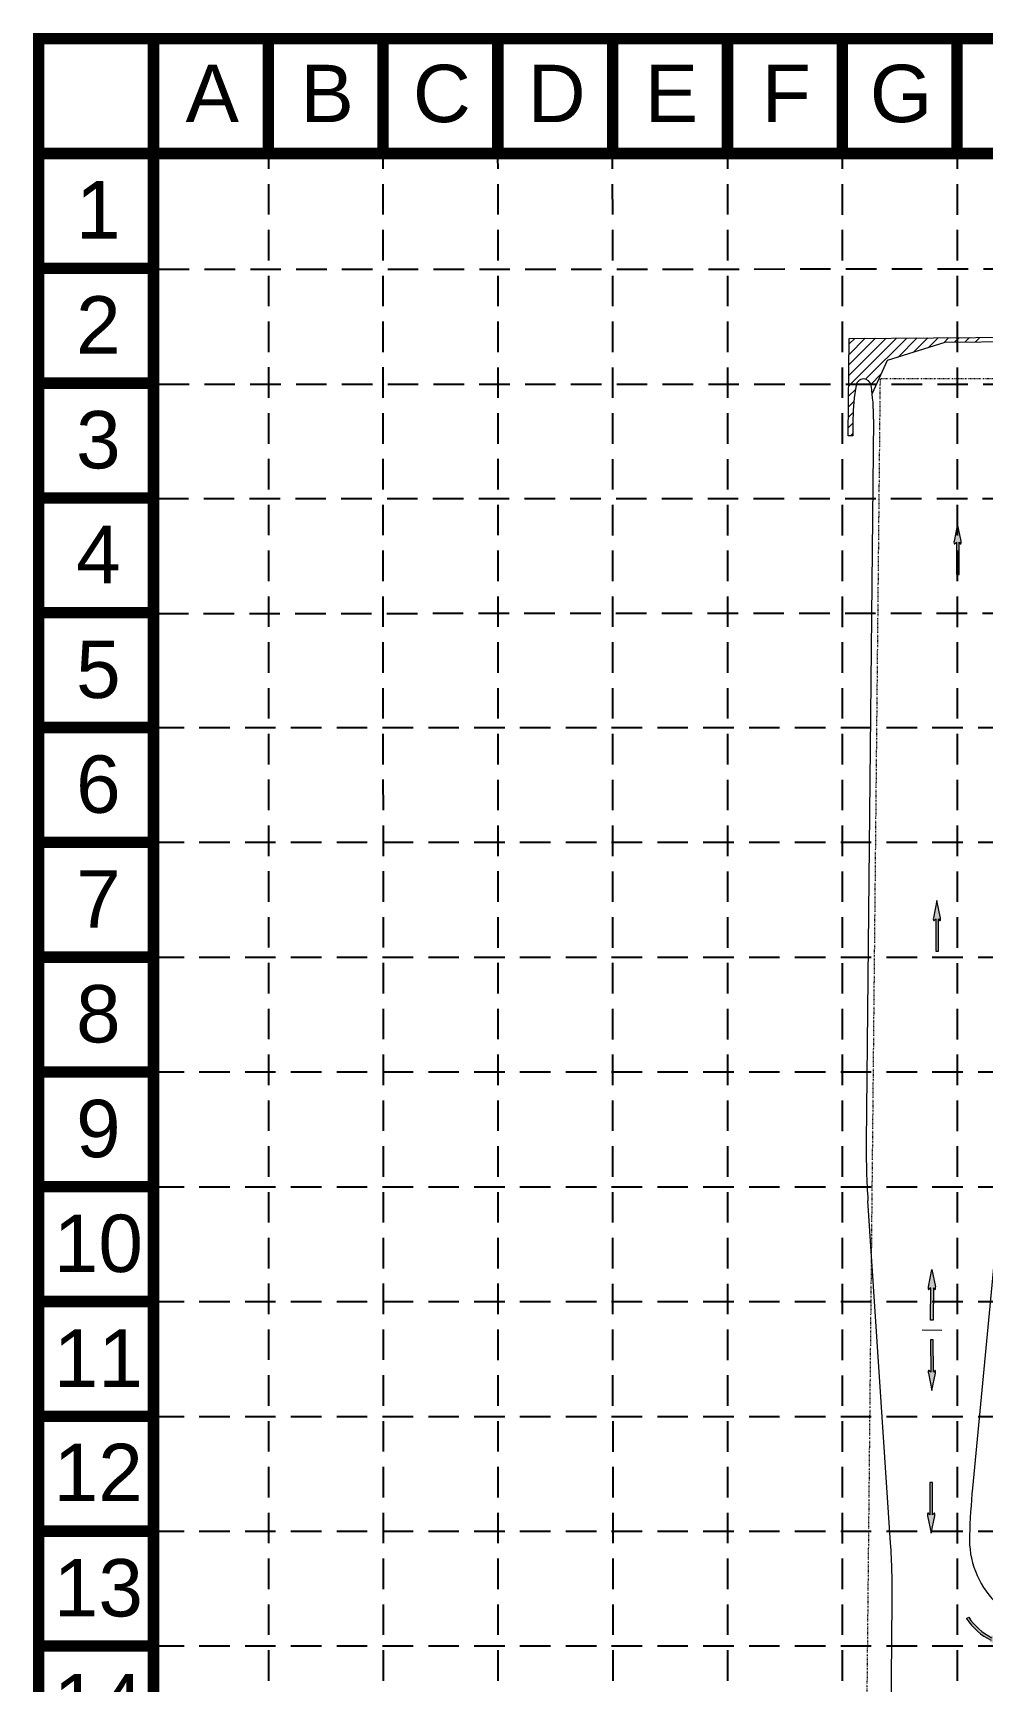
# Model space of a CAD drawing. Extents: x 7749 to 9256, y 6499 to 8908.
# Drawn here: x 7749 to 8060, y 8369 to 8908 of the extents above; entities that cross this region are included whole.
import ezdxf
from ezdxf.enums import TextEntityAlignment as Align

# ---------------------------------------------------------------- set-up
doc = ezdxf.new("R2010")
doc.units = 0
doc.header["$MEASUREMENT"] = 0
doc.linetypes.add('DASHED', pattern=[0.75, 0.5, -0.25])
doc.linetypes.add('DIVIDE', pattern=[1.25, 0.5, -0.25, 0, -0.25, 0, -0.25])
for name, color, linetype in [('27', 7, 'Continuous'), ('BASE', 7, 'Continuous'), ('DED-4746-825', 7, 'Continuous'), ('DED-4986-2484', 7, 'Continuous'), ('FLOODPLAIN-CB', 7, 'Continuous'), ('GRID', 254, 'DASHED')]:
    doc.layers.add(name, color=color, linetype=linetype)
doc.styles.get("Standard").update_dxf_attribs({"font": 'ARIAL.TTF'})

msp = doc.modelspace()

# ---------------------------------------------------------------- hatches: boundary and pattern name
at = {"layer": 'FLOODPLAIN-CB', "linetype": 'Continuous', "lineweight": 0}
h = msp.add_hatch(color=7, dxfattribs=at)
edge = h.paths.add_edge_path()
edge.add_line((8050.58, 8741.05), (8051.18, 8741.6))
edge.add_line((8051.18, 8741.6), (8051.18, 8731.02))
edge.add_line((8051.18, 8731.02), (8052.04, 8731.02))
edge.add_line((8052.04, 8731.02), (8052.04, 8741.6))
edge.add_line((8052.04, 8741.6), (8052.54, 8741.07))
edge.add_line((8052.54, 8741.07), (8052.54, 8741.07))
edge.add_ellipse((8052.59, 8741.6), major_axis=(0, 0.56), ratio=0.285714, start_angle=162.8173, end_angle=304.7269)
edge.add_line((8052.72, 8741.92), (8052.72, 8741.92))
edge.add_line((8052.72, 8741.92), (8051.59, 8747.65))
edge.add_line((8051.59, 8747.65), (8050.41, 8741.92))
edge.add_line((8050.41, 8741.92), (8050.41, 8741.92))
edge.add_ellipse((8050.54, 8741.6), major_axis=(0, 0.56), ratio=0.285714, start_angle=54.1685, end_angle=194.4967)
edge.add_line((8050.58, 8741.05), (8050.58, 8741.05))
h = msp.add_hatch(color=7, dxfattribs=at)
edge = h.paths.add_edge_path()
edge.add_line((8043.8, 8617.69), (8044.41, 8618.24))
edge.add_line((8044.41, 8618.24), (8044.41, 8607.65))
edge.add_line((8044.41, 8607.65), (8045.27, 8607.66))
edge.add_line((8045.27, 8607.66), (8045.27, 8618.24))
edge.add_line((8045.27, 8618.24), (8045.77, 8617.7))
edge.add_line((8045.77, 8617.7), (8045.77, 8617.7))
edge.add_ellipse((8045.82, 8618.23), major_axis=(0, 0.56), ratio=0.285714, start_angle=162.8173, end_angle=304.7269)
edge.add_line((8045.95, 8618.55), (8045.95, 8618.55))
edge.add_line((8045.95, 8618.55), (8044.81, 8624.28))
edge.add_line((8044.81, 8624.28), (8043.63, 8618.56))
edge.add_line((8043.63, 8618.56), (8043.63, 8618.56))
edge.add_ellipse((8043.76, 8618.23), major_axis=(0, 0.56), ratio=0.285714, start_angle=54.1685, end_angle=194.4967)
edge.add_line((8043.8, 8617.69), (8043.8, 8617.69))
h = msp.add_hatch(color=7, dxfattribs=at)
edge = h.paths.add_edge_path()
edge.add_line((8044.13, 8496.93), (8043.63, 8497.47))
edge.add_line((8043.63, 8497.47), (8043.61, 8486.88))
edge.add_line((8043.61, 8486.88), (8042.75, 8486.88))
edge.add_line((8042.75, 8486.88), (8042.77, 8497.47))
edge.add_line((8042.77, 8497.47), (8042.16, 8496.92))
edge.add_line((8042.16, 8496.92), (8042.16, 8496.92))
edge.add_ellipse((8042.12, 8497.46), major_axis=(0.001, 0.56), ratio=0.285714, start_angle=54.1685, end_angle=194.4967, ccw=False)
edge.add_line((8041.99, 8497.79), (8041.99, 8497.79))
edge.add_line((8041.99, 8497.79), (8043.18, 8503.52))
edge.add_line((8043.18, 8503.52), (8044.31, 8497.78))
edge.add_ellipse((8044.17, 8497.46), major_axis=(0.001, 0.56), ratio=0.285714, start_angle=162.8173, end_angle=304.7269, ccw=False)
edge.add_line((8044.13, 8496.93), (8044.13, 8496.93))
edge.add_line((8044.13, 8496.93), (8044.13, 8496.93))
edge.add_line((8044.13, 8496.93), (8044.13, 8496.93))
h = msp.add_hatch(color=7, dxfattribs=at)
edge = h.paths.add_edge_path()
edge.add_line((8044.13, 8470.44), (8043.63, 8469.9))
edge.add_line((8043.63, 8469.9), (8043.61, 8480.48))
edge.add_line((8043.61, 8480.48), (8042.75, 8480.48))
edge.add_line((8042.75, 8480.48), (8042.77, 8469.9))
edge.add_line((8042.77, 8469.9), (8042.16, 8470.45))
edge.add_line((8042.16, 8470.45), (8042.16, 8470.45))
edge.add_ellipse((8042.12, 8469.91), major_axis=(-0.001, 0.56), ratio=0.285714, start_angle=-14.4967, end_angle=125.8315)
edge.add_line((8041.99, 8469.58), (8041.99, 8469.58))
edge.add_line((8041.99, 8469.58), (8043.18, 8463.85))
edge.add_line((8043.18, 8463.85), (8044.31, 8469.59))
edge.add_line((8044.31, 8469.59), (8044.31, 8469.59))
edge.add_ellipse((8044.17, 8469.91), major_axis=(-0.001, 0.56), ratio=0.285714, start_angle=235.2731, end_angle=377.1827)
edge.add_line((8044.13, 8470.44), (8044.13, 8470.44))
edge.add_line((8044.13, 8470.44), (8044.13, 8470.44))
h = msp.add_hatch(color=7, dxfattribs=at)
edge = h.paths.add_edge_path()
edge.add_line((8043.91, 8423.7), (8043.31, 8423.15))
edge.add_line((8043.31, 8423.15), (8043.31, 8433.74))
edge.add_line((8043.31, 8433.74), (8042.45, 8433.73))
edge.add_line((8042.45, 8433.73), (8042.45, 8423.15))
edge.add_line((8042.45, 8423.15), (8041.95, 8423.69))
edge.add_line((8041.95, 8423.69), (8041.94, 8423.69))
edge.add_ellipse((8041.9, 8423.15), major_axis=(0, 0.56), ratio=0.285714, start_angle=-17.1827, end_angle=124.7269)
edge.add_line((8041.77, 8422.84), (8041.77, 8422.84))
edge.add_line((8041.77, 8422.84), (8042.9, 8417.11))
edge.add_line((8042.9, 8417.11), (8044.08, 8422.83))
edge.add_line((8044.08, 8422.83), (8044.08, 8422.83))
edge.add_ellipse((8043.95, 8423.16), major_axis=(0, 0.56), ratio=0.285714, start_angle=234.1685, end_angle=374.4967)
edge.add_line((8043.91, 8423.7), (8043.91, 8423.7))
h = msp.add_hatch(color=7, dxfattribs=at)
edge = h.paths.add_edge_path()
edge.add_line((8063.35, 8383.56), (8068.43, 8380.67))
edge.add_line((8068.43, 8380.67), (8062.63, 8381.36))
edge.add_line((8062.63, 8381.36), (8062.63, 8381.36))
edge.add_ellipse((8062.37, 8381.58), major_axis=(-0.533, 0.173), ratio=0.285714, start_angle=-17.1827, end_angle=124.7269, ccw=False)
edge.add_line((8061.87, 8381.79), (8061.88, 8381.8))
edge.add_line((8061.88, 8381.8), (8062.54, 8382.11))
edge.add_line((8062.54, 8382.11), (8062.53, 8382.1))
edge.add_ellipse((8071.56, 8400.43), major_axis=(14.45, 14.45), ratio=1, start_angle=168.3615, end_angle=198.7698, ccw=False)
edge.add_line((8054.49, 8389.19), (8055.21, 8389.66))
edge.add_ellipse((8071.56, 8400.43), major_axis=(-13.84, 13.84), ratio=1, start_angle=78.3615, end_angle=108.4373)
edge.add_line((8062.81, 8382.92), (8062.81, 8382.92))
edge.add_line((8062.81, 8382.92), (8062.47, 8383.67))
edge.add_line((8062.47, 8383.67), (8062.47, 8383.67))
edge.add_ellipse((8063, 8383.54), major_axis=(-0.533, 0.173), ratio=0.285714, start_angle=234.1685, end_angle=374.4967, ccw=False)
edge.add_line((8063.35, 8383.56), (8063.35, 8383.56))
edge.add_line((8063.35, 8383.56), (8063.35, 8383.56))

# ---------------------------------------------------------------- linework, layer by layer
at = {"layer": '27', "color": 7, "linetype": 'DIVIDE', "lineweight": 0}
for p, q in [((8026.18, 8795.04), (8013.11, 7491.36)), ((8456.16, 8795.83), (8026.18, 8795.04))]:
    msp.add_line(p, q, dxfattribs=at)
at = {"layer": 'BASE', "color": 9}
msp.add_line((7788.29, 8868.85), (9216.57, 8868.85), dxfattribs=at)
at = {"layer": 'BASE', "const_width": 3.76}
for points in [[(7788.29, 8906.43), (7750.71, 8906.43)], [(7788.29, 8906.43), (7788.29, 8868.85)], [(7825.88, 8906.43), (7825.88, 8868.85)], [(7863.46, 8906.43), (7863.46, 8868.85)], [(7901.05, 8906.43), (7901.05, 8868.85)], [(7938.64, 8906.43), (7938.64, 8868.85)], [(7976.22, 8906.43), (7976.22, 8868.85)], [(8013.81, 8906.43), (8013.81, 8868.85)], [(8051.4, 8906.43), (8051.4, 8868.85)], [(7788.29, 8868.85), (7750.71, 8868.85)], [(7788.29, 8831.26), (7750.71, 8831.26)], [(7788.29, 8793.68), (7750.71, 8793.68)], [(7788.29, 8756.09), (7750.71, 8756.09)], [(7788.29, 8718.5), (7750.71, 8718.5)], [(7788.29, 8680.92), (7750.71, 8680.92)], [(7788.29, 8643.33), (7750.71, 8643.33)], [(7788.29, 8605.74), (7750.71, 8605.74)], [(7788.29, 8568.16), (7750.71, 8568.16)], [(7788.29, 8530.57), (7750.71, 8530.57)], [(7788.29, 8492.99), (7750.71, 8492.99)], [(7788.29, 8455.4), (7750.71, 8455.4)], [(7788.29, 8417.81), (7750.71, 8417.81)], [(7788.29, 8380.23), (7750.71, 8380.23)]]:
    msp.add_lwpolyline(points, dxfattribs=at)
for points in [[(9254.16, 6500.92), (9254.16, 8906.43), (7750.71, 8906.43), (7750.71, 6500.92)], [(9216.57, 6538.5), (9216.57, 8868.85), (7788.29, 8868.85), (7788.29, 6538.5)]]:
    msp.add_lwpolyline(points, close=True, dxfattribs=at)
at = {"layer": 'DED-4746-825', "color": 7, "linetype": 'Continuous', "lineweight": 0}
for p, q in [((8015.75, 8776.44), (8016.08, 8808.31)), ((8015.92, 8792.78), (8031.55, 8808.41)), ((8015.96, 8796.21), (8028.13, 8808.38)), ((8015.99, 8799.64), (8024.72, 8808.36)), ((8016.03, 8803.07), (8021.3, 8808.34)), ((8016.06, 8806.5), (8017.88, 8808.32)), ((8016.08, 8808.31), (8091.7, 8808.8)), ((8021.47, 8794.93), (8034.97, 8808.43)), ((8047.38, 8807.01), (8028.56, 8801.08)), ((8032.14, 8802.21), (8038.38, 8808.45)), ((8037.1, 8803.77), (8041.8, 8808.48)), ((8042.05, 8805.33), (8045.22, 8808.5)), ((8047.01, 8806.89), (8048.63, 8808.52)), ((8109.64, 8807.42), (8047.38, 8807.01)), ((8050.54, 8807.03), (8052.05, 8808.54)), ((8053.96, 8807.06), (8055.47, 8808.57)), ((8057.37, 8807.08), (8058.88, 8808.59)), ((8028.56, 8801.08), (8023.61, 8790.28)), ((8023.16, 8793.23), (8026.49, 8796.56)), ((8015.88, 8789.35), (8018.12, 8791.58)), ((8023.61, 8790.28), (8023.61, 8790.29)), ((8015.85, 8785.92), (8017.64, 8787.7)), ((8015.78, 8779.06), (8017.29, 8780.57)), ((8015.81, 8782.49), (8017.39, 8784.06)), ((8017.31, 8781.95), (8017.25, 8776.42)), ((8017.25, 8776.42), (8015.75, 8776.44)), ((8016.54, 8776.43), (8017.26, 8777.14))]:
    msp.add_line(p, q, dxfattribs=at)
for centre, radius, start, end in [((8020.78, 8792.53), 2.5, 8.7744, 170.0743), ((8085.3, 8781.24), 68, 170.0743, 179.402), ((7956.05, 8782.54), 68, 6.5343, 8.7744)]:
    msp.add_arc(centre, radius, start, end, dxfattribs=at)
at = {"layer": 'DED-4986-2484', "color": 7, "linetype": 'Continuous', "lineweight": 0}
for p, q in [((8017.31, 8781.95), (8017.25, 8776.42)), ((8024.05, 8781.86), (8021.67, 8545.01)), ((8066.72, 8539.56), (8056.45, 8431.93)), ((8029.63, 8413.96), (8022.21, 8525.97)), ((8027.58, 8137), (8030.17, 8394.92))]:
    msp.add_line(p, q, dxfattribs=at)
for centre, radius, start, end in [((8020.78, 8792.53), 2.5, 8.7744, 170.0743), ((8085.3, 8781.24), 68, 170.0743, 179.402), ((7956.05, 8782.54), 68, 359.4256, 8.7744), ((8271.66, 8542.51), 250, 179.4256, 183.793), ((8305.32, 8408.18), 250, 174.5493, 178.1233), ((7780.18, 8397.43), 250, 359.4256, 3.793), ((8085.43, 8415.39), 30, 178.1233, 269.4256)]:
    msp.add_arc(centre, radius, start, end, dxfattribs=at)
at = {"layer": 'FLOODPLAIN-CB', "color": 7, "linetype": 'Continuous', "lineweight": 0}
for p, q in [((8051.59, 8747.65), (8050.41, 8741.92)), ((8052.72, 8741.92), (8051.59, 8747.65)), ((8050.41, 8741.92), (8050.41, 8741.92)), ((8050.58, 8741.05), (8051.18, 8741.6)), ((8050.58, 8741.05), (8050.58, 8741.05)), ((8051.18, 8741.6), (8051.18, 8731.02)), ((8052.04, 8731.02), (8052.04, 8741.6)), ((8052.04, 8741.6), (8052.54, 8741.07)), ((8052.54, 8741.07), (8052.54, 8741.07)), ((8052.72, 8741.92), (8052.72, 8741.92)), ((8051.18, 8731.02), (8052.04, 8731.02)), ((8044.81, 8624.28), (8043.63, 8618.56)), ((8045.95, 8618.55), (8044.81, 8624.28)), ((8043.63, 8618.56), (8043.63, 8618.56)), ((8043.8, 8617.69), (8044.41, 8618.24)), ((8043.8, 8617.69), (8043.8, 8617.69)), ((8044.41, 8618.24), (8044.41, 8607.65)), ((8045.27, 8607.66), (8045.27, 8618.24)), ((8045.27, 8618.24), (8045.77, 8617.7)), ((8045.77, 8617.7), (8045.77, 8617.7)), ((8045.95, 8618.55), (8045.95, 8618.55)), ((8044.41, 8607.65), (8045.27, 8607.66)), ((8041.99, 8497.79), (8043.18, 8503.52)), ((8043.18, 8503.52), (8044.31, 8497.78)), ((8041.99, 8497.79), (8041.99, 8497.79)), ((8042.77, 8497.47), (8042.16, 8496.92)), ((8042.16, 8496.92), (8042.16, 8496.92)), ((8042.75, 8486.88), (8042.77, 8497.47)), ((8043.63, 8497.47), (8043.61, 8486.88)), ((8044.13, 8496.93), (8043.63, 8497.47)), ((8044.13, 8496.93), (8044.13, 8496.93)), ((8044.13, 8496.93), (8044.13, 8496.93)), ((8044.13, 8496.93), (8044.13, 8496.93)), ((8039.98, 8483.7), (8046.38, 8483.67)), ((8043.61, 8486.88), (8042.75, 8486.88)), ((8043.61, 8480.48), (8042.75, 8480.48)), ((8042.75, 8480.48), (8042.77, 8469.9)), ((8043.63, 8469.9), (8043.61, 8480.48)), ((8041.99, 8469.58), (8041.99, 8469.58)), ((8041.99, 8469.58), (8043.18, 8463.85)), ((8042.77, 8469.9), (8042.16, 8470.45)), ((8042.16, 8470.45), (8042.16, 8470.45)), ((8043.18, 8463.85), (8044.31, 8469.59)), ((8044.13, 8470.44), (8043.63, 8469.9)), ((8044.13, 8470.44), (8044.13, 8470.44)), ((8044.13, 8470.44), (8044.13, 8470.44)), ((8044.31, 8469.59), (8044.31, 8469.59)), ((8043.31, 8433.74), (8042.45, 8433.73)), ((8042.45, 8433.73), (8042.45, 8423.15)), ((8043.31, 8423.15), (8043.31, 8433.74)), ((8041.77, 8422.84), (8041.77, 8422.84)), ((8041.77, 8422.84), (8042.9, 8417.11)), ((8041.95, 8423.69), (8041.94, 8423.69)), ((8042.45, 8423.15), (8041.95, 8423.69)), ((8042.9, 8417.11), (8044.08, 8422.83)), ((8043.91, 8423.7), (8043.31, 8423.15)), ((8043.91, 8423.7), (8043.91, 8423.7)), ((8044.08, 8422.83), (8044.08, 8422.83)), ((8054.49, 8389.19), (8055.21, 8389.66))]:
    msp.add_line(p, q, dxfattribs=at)
for centre, major_axis, ratio, start_param, end_param in [((8050.54, 8741.6), (0, 0.56), 0.285714, 0.945418, 3.394608), ((8052.59, 8741.6), (0, 0.56), 0.285714, 2.841698, 5.318488), ((8043.76, 8618.23), (0, 0.56), 0.285714, 0.945418, 3.394608), ((8045.82, 8618.23), (0, 0.56), 0.285714, 2.841698, 5.318488), ((8042.12, 8497.46), (0.001, 0.56), 0.285714, 0.945418, 3.394608), ((8044.17, 8497.46), (0.001, 0.56), 0.285714, 2.841698, 5.318488), ((8042.12, 8469.91), (-0.001, 0.56), 0.285714, -0.253015, 2.196174), ((8044.17, 8469.91), (-0.001, 0.56), 0.285714, 4.10629, 6.58308), ((8041.9, 8423.15), (0, 0.56), 0.285714, -0.299894, 2.176896), ((8043.95, 8423.16), (0, 0.56), 0.285714, 4.087011, 6.536201), ((8071.56, 8400.43), (14.45, 14.45), 1, 2.938462, 3.469187), ((8071.56, 8400.43), (-13.84, 13.84), 1, 1.367666, 1.892588)]:
    msp.add_ellipse(centre, major_axis=major_axis, ratio=ratio, start_param=start_param, end_param=end_param, dxfattribs=at)
for p in [(8052.54, 8741.07), (8045.77, 8617.7), (8041.95, 8423.69)]:
    msp.add_point(p, dxfattribs=at)
at = {"layer": 'GRID', "linetype": 'DASHED', "ltscale": 20}
for p, q in [((7826.22, 6688.85), (7826.02, 8867.44)), ((7863.97, 6688.85), (7863.5, 8867.42)), ((7901.44, 6688.84), (7901.09, 8867.32)), ((7939.23, 6688.83), (7938.63, 8867.26)), ((7976.47, 6688.83), (7976.31, 8867.55)), ((8013.83, 6688.82), (8013.94, 8867.48)), ((8051.7, 6688.82), (8051.49, 8867.34)), ((7790, 8831.01), (9215.95, 8831.19)), ((7789.97, 8793.32), (9215.95, 8793.61)), ((7789.76, 8755.85), (9216.57, 8756.09)), ((7789.71, 8718.29), (9216.57, 8718.5)), ((7788.29, 8680.92), (9216.57, 8680.92)), ((7788.29, 8643.33), (9216.57, 8643.33)), ((7788.29, 8605.74), (9216.57, 8605.74)), ((7788.29, 8568.16), (9216.57, 8568.16)), ((7788.29, 8530.57), (9216.57, 8530.57)), ((7788.29, 8492.99), (9216.57, 8492.99)), ((7788.29, 8455.4), (9216.57, 8455.4)), ((7788.29, 8417.81), (9216.57, 8417.81)), ((7788.29, 8380.23), (9216.57, 8380.23))]:
    msp.add_line(p, q, dxfattribs=at)

# ---------------------------------------------------------------- texts
at = {"layer": 'BASE'}
for s, height, p in [('A', 18.79, (7807.54, 8888.51)), ('B', 18.79, (7845.13, 8888.51)), ('C', 18.79, (7882.71, 8888.51)), ('D', 18.79, (7920.3, 8888.51)), ('E', 18.79, (7957.89, 8888.51)), ('F', 18.79, (7995.47, 8888.51)), ('G', 18.79, (8033.06, 8888.51)), ('1', 18.79, (7770.19, 8850.48)), ('1', 18.79, (7770.24, 8850.32)), ('2', 18.79, (7770.24, 8812.73)), ('3', 18.79, (7770.24, 8775.15)), ('4', 18.79, (7770.24, 8737.56)), ('5', 18.79, (7770.24, 8699.97)), ('6', 18.79, (7770.24, 8662.39)), ('7', 18.79, (7770.24, 8624.8)), ('8', 18.79, (7770.24, 8587.21)), ('9', 18.79, (7770.24, 8549.63)), ('10', 18.793, (7770.24, 8512.04)), ('11', 18.793, (7770.24, 8474.46)), ('12', 18.793, (7770.19, 8437.03)), ('13', 18.793, (7770.24, 8399.28)), ('14', 18.793, (7770.24, 8361.7))]:
    msp.add_text(s, height=height, dxfattribs=at).set_placement(p, align=Align.MIDDLE_CENTER)

doc.saveas('drawing.dxf')
